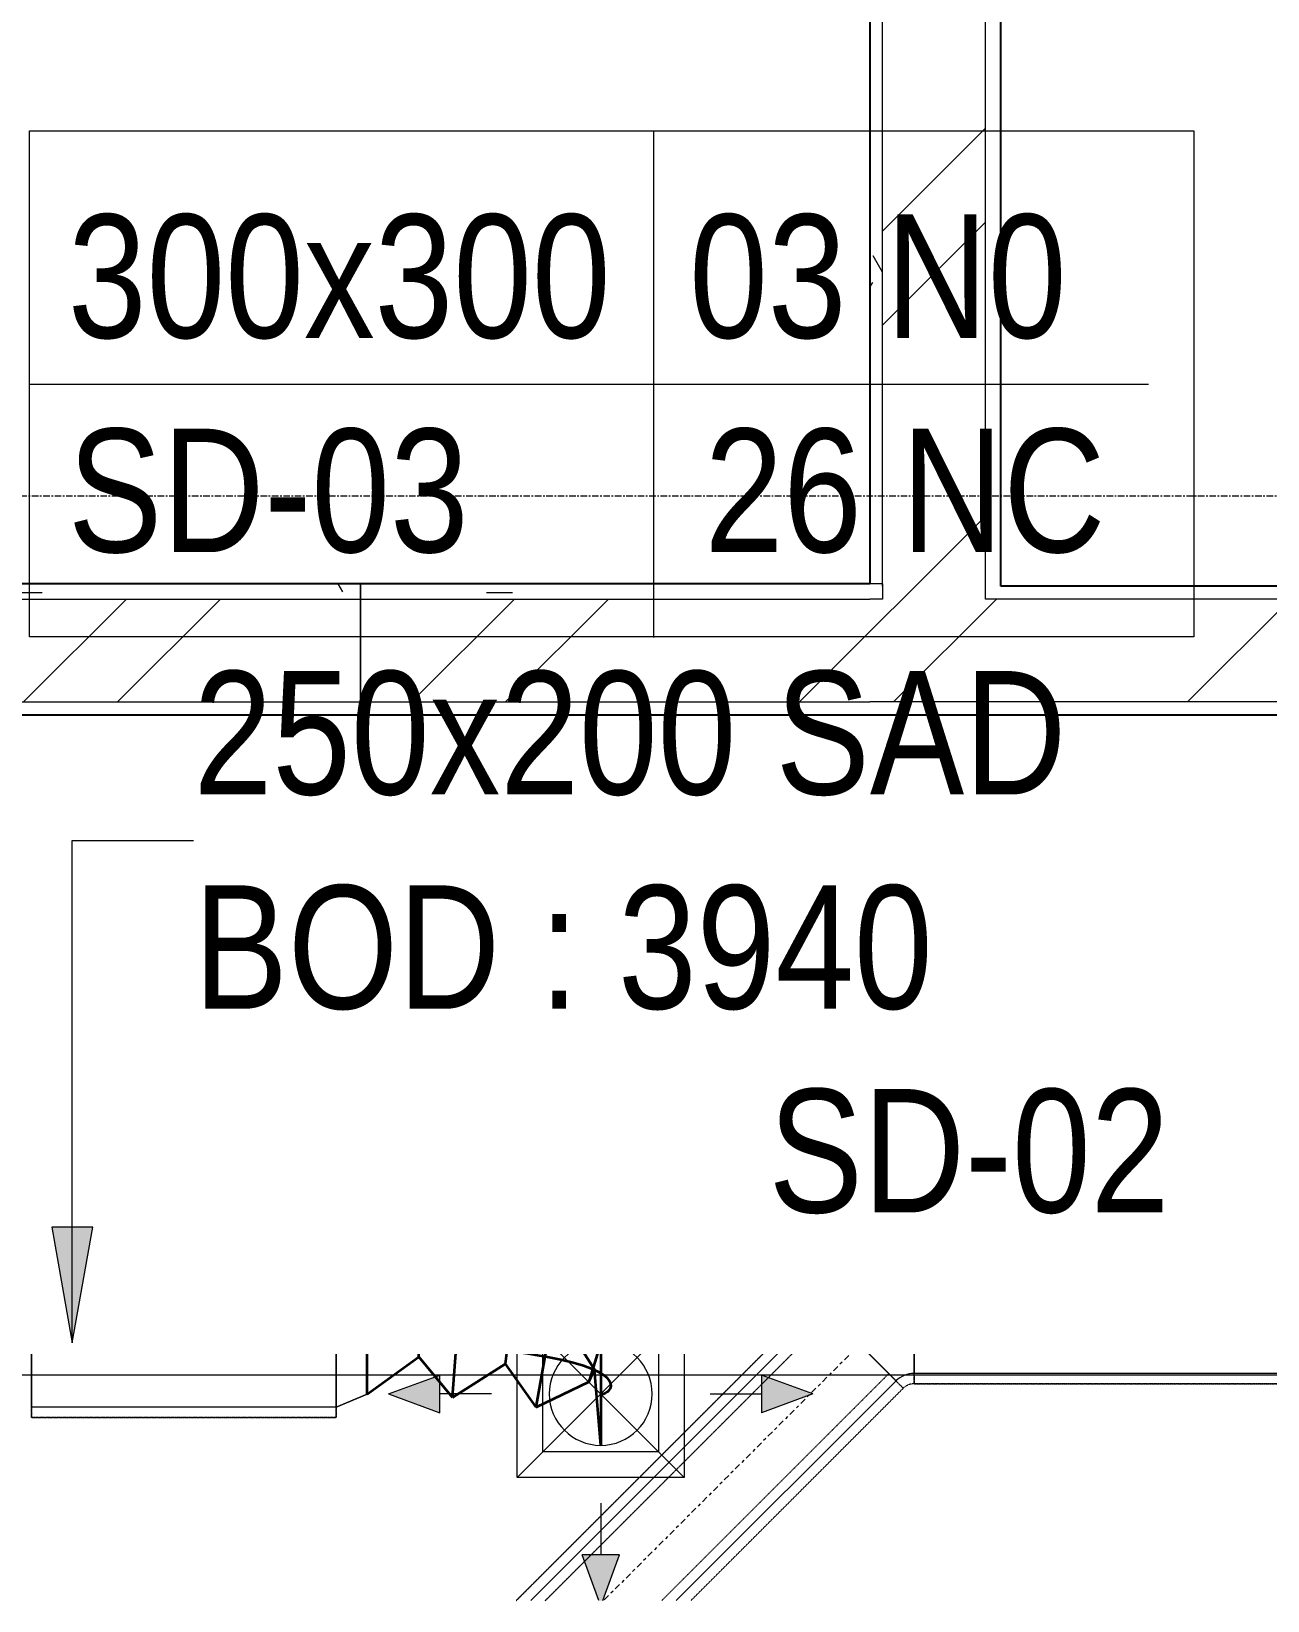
# Model space of a CAD drawing. Header units: inches. Extents: x -83664 to 20107, y -47222 to 19398.
# Drawn here: x -3932 to -1529, y -43412 to -40361 of the extents above; entities that cross this region are included whole.
import ezdxf

# ---------------------------------------------------------------- set-up
doc = ezdxf.new("R2010")
doc.units = ezdxf.units.IN
doc.header["$MEASUREMENT"] = 0
for name, pattern in [('AE7-LP-CENTER', [5.45, 3, -0.6, 1.25, -0.6]), ('Center', [29.999999, 12, -6, 6, -6]), ('Grid Line', [22.225, 12.7, -3.175, 3.175, -3.175]), ('Hidden 0_50', [1.0584, 0.5292, -0.5292]), ('Hidden 1_0', [1.7, 1, -0.7])]:
    doc.linetypes.add(name, pattern=pattern)
for name, color, linetype, lineweight, true_color in [('A-ANNO-MATC', 1, 'AE7-LP-CENTER', 9, 0xff0000), ('A-DETL', 7, 'Continuous', 18, 0x00a600), ('G-ANNO-SYMB', 7, 'Continuous', 9, 0x0091c9), ('M-HVAC-DUCT', 7, 'Continuous', 9, 0xffe97f), ('M-HVAC-DUCT-PATT', 7, 'Continuous', 35, 0x007f00)]:
    doc.layers.add(name, color=color, linetype=linetype, lineweight=lineweight, true_color=true_color)
for name, color, linetype, lineweight in [('A-DETL-GENF', 7, 'Continuous', 9), ('A-WALL', 7, 'Continuous', 9), ('A-WALL-PATT', 7, 'Continuous', 25), ('G-ANNO-TEXT', 7, 'Continuous', 9), ('M-HVAC-CDFF', 7, 'Continuous', 9), ('M-HVAC-DUCT-CNTR', 7, 'Center', 9), ('M-HVAC-DUCT-IDEN', 7, 'Continuous', 18), ('S-GRID', 7, 'Continuous', 9)]:
    doc.layers.add(name, color=color, linetype=linetype, lineweight=lineweight)
doc.styles.add('Arial Narrow_21', font='ARIALN.TTF', dxfattribs={"height": 240})
doc.styles.add('Arial_11', font='arial.ttf', dxfattribs={"height": 375})
pattern_1 = [(0, (0, 0), (1219.2, 304.8), [50.292, -864.108, 50.292, -864.108, -4876.8]), (0, (0, 0), (1219.2, 304.8), [-1828.8, 50.292, -1778.508, 50.292, -864.108, -2133.6]), (0, (0, 0), (1219.2, 304.8), [-4572, 50.292, -559.308, 50.292, -1473.708]), (120, (457.2, 152.4), (-873.56454, 903.4582), [50.292, -864.108, 50.292, -864.108, -4876.8]), (120, (457.2, 152.4), (-873.56454, 903.4582), [-1828.8, 50.292, -1778.508, 50.292, -864.108, -2133.6]), (120, (457.2, 152.4), (-873.56454, 903.4582), [-4572, 50.292, -559.308, 50.292, -1473.708]), (240, (609.6, 762), (-345.63546, -1208.2582), [50.292, -864.108, 50.292, -864.108, -4876.8]), (240, (609.6, 762), (-345.63546, -1208.2582), [-1828.8, 50.292, -1778.508, 50.292, -864.108, -2133.6]), (240, (609.6, 762), (-345.63546, -1208.2582), [-4572, 50.292, -559.308, 50.292, -1473.708])]
pattern_2 = [(45, (0, 0), (-377.1708, 377.1708), []), (45, (0, 571.5), (-377.1708, 377.1708), [])]

# ---------------------------------------------------------------- blocks, each defined once
blk = doc.blocks.new('M_Rectangular Elbow - Radius - 0_75 W-7332031-FIRST FLOOR AC CONDITIONING LAYOUT - PART A')
at = {"layer": 'M-HVAC-DUCT', "color": 6, "true_color": 0xff00ff}
for p, q in [((-62.1, 100), (-62.1, -100)), ((-62.1, -100), (-62.1, 100)), ((-26.8, 114.6), (114.6, -26.8)), ((114.6, -26.8), (-26.8, 114.6))]:
    blk.add_line(p, q, dxfattribs=at)
for radius in [50, 50, 250, 250]:
    blk.add_arc((-62.1, 150), radius, 270, 315, dxfattribs=at)
blk = doc.blocks.new('GCE-AT-Supply Air Rectangular Diffuser - 225x225-V92-FIRST FLOOR AC CONDITIONING LAYOUT - PART A')
at = {"layer": 'A-DETL-GENF', "true_color": 0xff7f00}
for points in [[(36.4, 312.5), (0, 412.5), (-36.4, 312.5)], [(-312.5, -36.4), (-312.5, 36.4), (-412.5, 0)], [(312.5, -36.4), (412.5, 0), (312.5, 36.4)], [(3.9, -401.8), (36.4, -312.5), (-36.4, -312.5), (-3.9, -401.8)]]:
    blk.add_hatch(color=30, dxfattribs=at).paths.add_polyline_path(points)
at = {"layer": 'A-DETL-GENF', "color": 30, "true_color": 0xff7f00}
for p, q in [((0, 412.5), (-36.4, 312.5)), ((0, 412.5), (36.4, 312.5)), ((-36.4, 312.5), (36.4, 312.5)), ((0, 212.5), (0, 312.5)), ((-162.5, -162.5), (162.5, 162.5)), ((-162.5, 162.5), (162.5, -162.5)), ((-162.5, -162.5), (-162.5, 162.5)), ((-162.5, 162.5), (162.5, 162.5)), ((162.5, 162.5), (162.5, -162.5)), ((-412.5, 0), (-312.5, 36.4)), ((-312.5, -36.4), (-312.5, 36.4)), ((312.5, 36.4), (312.5, -36.4)), ((412.5, 0), (312.5, 36.4)), ((212.5, 0), (312.5, 0)), ((-412.5, 0), (-312.5, -36.4)), ((-212.5, 0), (-312.5, 0)), ((412.5, 0), (312.5, -36.4)), ((162.5, -162.5), (-162.5, -162.5)), ((0, -212.5), (0, -312.5)), ((36.4, -312.5), (-36.4, -312.5)), ((-3.9, -401.8), (-36.4, -312.5)), ((3.9, -401.8), (36.4, -312.5))]:
    blk.add_line(p, q, dxfattribs=at)
blk = doc.blocks.new('M_Rectangular to Round Transition - Angle - 45 Degree-7598641-FIRST FLOOR AC CONDITIONING LAYOUT - PART A')
at = {"layer": 'M-HVAC-DUCT', "color": 30, "true_color": 0xff7f00}
for p, q in [((98623.4, 55249.6), (98623.4, 55474.6)), ((98623.4, 55474.6), (98848.4, 55474.6)), ((98848.4, 55474.6), (98848.4, 55249.6)), ((98848.4, 55249.6), (98623.4, 55249.6))]:
    blk.add_line(p, q, dxfattribs=at)
for start, end in [(90, 180), (0, 90), (180, 270), (270, 0)]:
    blk.add_arc((98735.9, 55362.1), 100, start, end, dxfattribs=at)
blk = doc.blocks.new('M_Rectangular to Round Transition - Angle - 45 Degree-V32-FIRST FLOOR AC CONDITIONING LAYOUT - PART A')
at = {"layer": 'M-HVAC-DUCT', "color": 30, "true_color": 0xff7f00}
for p, q in [((0, 125), (60.4, 100)), ((60.4, 100), (0, 125)), ((0, 125), (0, -125)), ((0, -125), (0, 125)), ((60.4, 0), (60.4, 100)), ((60.4, 0), (60.4, 100)), ((60.4, -100), (60.4, 0)), ((60.4, -100), (60.4, 0)), ((0, -125), (60.4, -100)), ((60.4, -100), (0, -125))]:
    blk.add_line(p, q, dxfattribs=at)
blk = doc.blocks.new('TEMW-SMBZ-HO-BM-HVAC-00002_rvt-1-FIRST FLOOR AC CONDITIONING LAYOUT - PART A')
at = {"layer": 'M-HVAC-DUCT', "color": 30, "linetype": 'Hidden 0_50', "true_color": 0xff7f00}
for p, q in [((147524.6, 55316.6), (147524.6, 55606.6)), ((147524.6, 55606.6), (147524.6, 55316.6)), ((148117.1, 55606.6), (147524.6, 55606.6)), ((148117.1, 55606.6), (147524.6, 55606.6)), ((147524.6, 55316.6), (147524.6, 55606.6)), ((147524.6, 55606.6), (147524.6, 55316.6)), ((148117.1, 55316.6), (148117.1, 55606.6)), ((148117.1, 55606.6), (148117.1, 55316.6)), ((147524.6, 55316.6), (148117.1, 55316.6)), ((148117.1, 55316.6), (147524.6, 55316.6))]:
    blk.add_line(p, q, dxfattribs=at)
at = {"layer": 'M-HVAC-DUCT', "color": 6, "linetype": 'Hidden 0_50', "true_color": 0xff00ff}
for p, q in [((149240.7, 55382), (149240.7, 55622)), ((149240.7, 55622), (149240.7, 55382)), ((152709.3, 55622), (149240.7, 55622)), ((152709.3, 55622), (149240.7, 55622)), ((149240.7, 55382), (149240.7, 55622)), ((149240.7, 55622), (149240.7, 55382)), ((149049.8, 55543), (148467.1, 54960.2)), ((148467.1, 54960.2), (149049.8, 55543)), ((149049.8, 55543), (149219.5, 55373.2)), ((149219.5, 55373.2), (149049.8, 55543)), ((149049.8, 55543), (149219.5, 55373.2)), ((149219.5, 55373.2), (149049.8, 55543)), ((148806.5, 54960.2), (149219.5, 55373.2)), ((148806.5, 54960.2), (149219.5, 55373.2)), ((149240.7, 55382), (152709.3, 55382)), ((152709.3, 55382), (149240.7, 55382))]:
    blk.add_line(p, q, dxfattribs=at)
at = {"layer": 'M-HVAC-DUCT', "color": 6, "true_color": 0xff00ff}
for p, q in [((149240.7, 55602), (149240.7, 55402)), ((149240.7, 55402), (149240.7, 55602)), ((149240.7, 55602), (152709.3, 55602)), ((152709.3, 55602), (149240.7, 55602)), ((148495.4, 54960.2), (149064, 55528.8)), ((148495.4, 54960.2), (149064, 55528.8)), ((149205.4, 55387.4), (149064, 55528.8)), ((149064, 55528.8), (149205.4, 55387.4)), ((149205.4, 55387.4), (148778.2, 54960.2)), ((148778.2, 54960.2), (149205.4, 55387.4)), ((152709.3, 55402), (149240.7, 55402)), ((152709.3, 55402), (149240.7, 55402))]:
    blk.add_line(p, q, dxfattribs=at)
at = {"layer": 'M-HVAC-DUCT', "color": 30, "true_color": 0xff7f00}
for p, q in [((147524.6, 55586.6), (147524.6, 55336.6)), ((147524.6, 55336.6), (147524.6, 55586.6)), ((147524.6, 55586.6), (148117.1, 55586.6)), ((148117.1, 55586.6), (147524.6, 55586.6)), ((148117.1, 55586.6), (148117.1, 55336.6)), ((148117.1, 55336.6), (148117.1, 55586.6)), ((148117.1, 55336.6), (147524.6, 55336.6)), ((148117.1, 55336.6), (147524.6, 55336.6))]:
    blk.add_line(p, q, dxfattribs=at)
at = {"layer": 'M-HVAC-DUCT', "color": 6, "linetype": 'Hidden 1_0', "true_color": 0xff00ff}
for p, q in [((149078.1, 55514.7), (148523.7, 54960.2)), ((148523.7, 54960.2), (149078.1, 55514.7)), ((149078.1, 55514.7), (149191.2, 55401.5)), ((149191.2, 55401.5), (149078.1, 55514.7)), ((148749.9, 54960.2), (149191.2, 55401.5)), ((148749.9, 54960.2), (149191.2, 55401.5))]:
    blk.add_line(p, q, dxfattribs=at)
at = {"layer": 'M-HVAC-DUCT', "color": 6, "linetype": 'Hidden 0_50', "true_color": 0xff00ff}
for radius in [270, 270, 30, 30]:
    blk.add_arc((149240.7, 55352), radius, 90, 135, dxfattribs=at)
at = {"layer": 'M-HVAC-DUCT-CNTR', "color": 6, "true_color": 0xff00ff}
for p, q in [((149240.7, 55502), (152709.3, 55502)), ((149134.7, 55458.1), (148636.8, 54960.2))]:
    blk.add_line(p, q, dxfattribs=at)
at = {"layer": 'M-HVAC-DUCT-CNTR', "color": 30, "true_color": 0xff7f00}
blk.add_line((147524.6, 55461.6), (148117.1, 55461.6), dxfattribs=at)
at = {"layer": 'M-HVAC-DUCT-CNTR', "color": 30, "linetype": 'Continuous', "lineweight": 35, "true_color": 0xff7f00}
blk.add_open_spline([(148631.4, 55362), (148654.5, 55362), (148709.2, 55426.7), (148299.4, 55461.6), (148177.5, 55461.6)], degree=3, knots=[0, 0, 0, 0, 2.319903, 3.520256, 3.520256, 3.520256, 3.520256], dxfattribs=at)
at = {"layer": 'M-HVAC-DUCT-PATT', "color": 30, "true_color": 0xff7f00}
for p, q in [((148177.5, 55361.6), (148177.5, 55561.6)), ((148177.5, 55561.6), (148278.8, 55460.4)), ((148358, 55554.5), (148278.8, 55460.4)), ((148343.4, 55355), (148358, 55554.5)), ((148343.4, 55355), (148358, 55554.5)), ((148358, 55554.5), (148449.6, 55446.5)), ((148541.2, 55533), (148449.6, 55446.5)), ((148506.2, 55336.1), (148541.2, 55533)), ((148506.2, 55336.1), (148541.2, 55533)), ((148541.2, 55533), (148619.3, 55409.8)), ((148277.6, 55434.3), (148278.8, 55460.4)), ((148446.5, 55420.5), (148449.6, 55446.5)), ((148631.4, 55462), (148608.6, 55385.9)), ((148631.4, 55462), (148631.4, 55262)), ((148631.4, 55462), (148631.4, 55262)), ((148177.5, 55361.6), (148277.6, 55434.3)), ((148343.4, 55355), (148277.6, 55434.3)), ((148343.4, 55355), (148446.5, 55420.5)), ((148506.2, 55336.1), (148446.5, 55420.5)), ((148506.2, 55336.1), (148608.6, 55385.9)), ((148608.6, 55385.9), (148619.3, 55409.8)), ((148631.4, 55262), (148619.3, 55409.8))]:
    blk.add_line(p, q, dxfattribs=at)
at = {"layer": 'M-HVAC-CDFF', "color": 6, "linetype": 'Hidden 0_50', "lineweight": 9, "true_color": 0xff00ff}
blk.add_blockref('GCE-AT-Supply Air Rectangular Diffuser - 225x225-V92-FIRST FLOOR AC CONDITIONING LAYOUT - PART A', (148631.4, 55362), dxfattribs=at)
at = {"layer": 'M-HVAC-DUCT', "color": 6, "linetype": 'Hidden 0_50', "lineweight": 9, "true_color": 0xff00ff, "rotation": 180}
for name, p in [('M_Rectangular Elbow - Radius - 0_75 W-7332031-FIRST FLOOR AC CONDITIONING LAYOUT - PART A', (149178.6, 55502)), ('M_Rectangular to Round Transition - Angle - 45 Degree-7598641-FIRST FLOOR AC CONDITIONING LAYOUT - PART A', (247367.3, 110724.2))]:
    blk.add_blockref(name, p, dxfattribs=at)
at = {"layer": 'M-HVAC-DUCT', "color": 6, "linetype": 'Hidden 0_50', "lineweight": 9, "true_color": 0xff00ff}
blk.add_blockref('M_Rectangular to Round Transition - Angle - 45 Degree-V32-FIRST FLOOR AC CONDITIONING LAYOUT - PART A', (148117.1, 55461.6), dxfattribs=at)
blk = doc.blocks.new('TEMW-SMBZ-HO-BM-HVAC-00002_rvt-2-FIRST FLOOR AC CONDITIONING LAYOUT - PART A')
at = {"layer": 'M-HVAC-DUCT', "color": 30, "linetype": 'Hidden 0_50', "true_color": 0xff7f00}
for p, q in [((147524.6, 55316.6), (147524.6, 55606.6)), ((147524.6, 55606.6), (147524.6, 55316.6)), ((148117.1, 55606.6), (147524.6, 55606.6)), ((148117.1, 55606.6), (147524.6, 55606.6)), ((147524.6, 55316.6), (147524.6, 55606.6)), ((147524.6, 55606.6), (147524.6, 55316.6)), ((148117.1, 55316.6), (148117.1, 55606.6)), ((148117.1, 55606.6), (148117.1, 55316.6)), ((147524.6, 55316.6), (148117.1, 55316.6)), ((148117.1, 55316.6), (147524.6, 55316.6))]:
    blk.add_line(p, q, dxfattribs=at)
at = {"layer": 'M-HVAC-DUCT', "color": 6, "linetype": 'Hidden 0_50', "true_color": 0xff00ff}
for p, q in [((149240.7, 55382), (149240.7, 55622)), ((149240.7, 55622), (149240.7, 55382)), ((152709.3, 55622), (149240.7, 55622)), ((152709.3, 55622), (149240.7, 55622)), ((149240.7, 55382), (149240.7, 55622)), ((149240.7, 55622), (149240.7, 55382)), ((149049.8, 55543), (148467.1, 54960.2)), ((148467.1, 54960.2), (149049.8, 55543)), ((149049.8, 55543), (149219.5, 55373.2)), ((149219.5, 55373.2), (149049.8, 55543)), ((149049.8, 55543), (149219.5, 55373.2)), ((149219.5, 55373.2), (149049.8, 55543)), ((148806.5, 54960.2), (149219.5, 55373.2)), ((148806.5, 54960.2), (149219.5, 55373.2)), ((149240.7, 55382), (152709.3, 55382)), ((152709.3, 55382), (149240.7, 55382))]:
    blk.add_line(p, q, dxfattribs=at)
at = {"layer": 'M-HVAC-DUCT', "color": 6, "true_color": 0xff00ff}
for p, q in [((149240.7, 55602), (149240.7, 55402)), ((149240.7, 55402), (149240.7, 55602)), ((149240.7, 55602), (152709.3, 55602)), ((152709.3, 55602), (149240.7, 55602)), ((148495.4, 54960.2), (149064, 55528.8)), ((148495.4, 54960.2), (149064, 55528.8)), ((149205.4, 55387.4), (149064, 55528.8)), ((149064, 55528.8), (149205.4, 55387.4)), ((149205.4, 55387.4), (148778.2, 54960.2)), ((148778.2, 54960.2), (149205.4, 55387.4)), ((152709.3, 55402), (149240.7, 55402)), ((152709.3, 55402), (149240.7, 55402))]:
    blk.add_line(p, q, dxfattribs=at)
at = {"layer": 'M-HVAC-DUCT', "color": 30, "true_color": 0xff7f00}
for p, q in [((147524.6, 55586.6), (147524.6, 55336.6)), ((147524.6, 55336.6), (147524.6, 55586.6)), ((147524.6, 55586.6), (148117.1, 55586.6)), ((148117.1, 55586.6), (147524.6, 55586.6)), ((148117.1, 55586.6), (148117.1, 55336.6)), ((148117.1, 55336.6), (148117.1, 55586.6)), ((148117.1, 55336.6), (147524.6, 55336.6)), ((148117.1, 55336.6), (147524.6, 55336.6))]:
    blk.add_line(p, q, dxfattribs=at)
at = {"layer": 'M-HVAC-DUCT', "color": 6, "linetype": 'Hidden 1_0', "true_color": 0xff00ff}
for p, q in [((149078.1, 55514.7), (148523.7, 54960.2)), ((148523.7, 54960.2), (149078.1, 55514.7)), ((149078.1, 55514.7), (149191.2, 55401.5)), ((149191.2, 55401.5), (149078.1, 55514.7)), ((148749.9, 54960.2), (149191.2, 55401.5)), ((148749.9, 54960.2), (149191.2, 55401.5))]:
    blk.add_line(p, q, dxfattribs=at)
at = {"layer": 'M-HVAC-DUCT', "color": 6, "linetype": 'Hidden 0_50', "true_color": 0xff00ff}
for radius in [270, 270, 30, 30]:
    blk.add_arc((149240.7, 55352), radius, 90, 135, dxfattribs=at)
at = {"layer": 'M-HVAC-DUCT-CNTR', "color": 6, "true_color": 0xff00ff}
for p, q in [((149240.7, 55502), (152709.3, 55502)), ((149134.7, 55458.1), (148636.8, 54960.2))]:
    blk.add_line(p, q, dxfattribs=at)
at = {"layer": 'M-HVAC-DUCT-CNTR', "color": 30, "true_color": 0xff7f00}
blk.add_line((147524.6, 55461.6), (148117.1, 55461.6), dxfattribs=at)
at = {"layer": 'M-HVAC-DUCT-CNTR', "color": 30, "linetype": 'Continuous', "lineweight": 35, "true_color": 0xff7f00}
blk.add_open_spline([(148631.4, 55362), (148654.5, 55362), (148709.2, 55426.7), (148299.4, 55461.6), (148177.5, 55461.6)], degree=3, knots=[0, 0, 0, 0, 2.319903, 3.520256, 3.520256, 3.520256, 3.520256], dxfattribs=at)
at = {"layer": 'M-HVAC-DUCT-PATT', "color": 30, "true_color": 0xff7f00}
for p, q in [((148177.5, 55361.6), (148177.5, 55561.6)), ((148177.5, 55561.6), (148278.8, 55460.4)), ((148358, 55554.5), (148278.8, 55460.4)), ((148343.4, 55355), (148358, 55554.5)), ((148343.4, 55355), (148358, 55554.5)), ((148358, 55554.5), (148449.6, 55446.5)), ((148541.2, 55533), (148449.6, 55446.5)), ((148506.2, 55336.1), (148541.2, 55533)), ((148506.2, 55336.1), (148541.2, 55533)), ((148541.2, 55533), (148619.3, 55409.8)), ((148277.6, 55434.3), (148278.8, 55460.4)), ((148446.5, 55420.5), (148449.6, 55446.5)), ((148631.4, 55462), (148608.6, 55385.9)), ((148631.4, 55462), (148631.4, 55262)), ((148631.4, 55462), (148631.4, 55262)), ((148177.5, 55361.6), (148277.6, 55434.3)), ((148343.4, 55355), (148277.6, 55434.3)), ((148343.4, 55355), (148446.5, 55420.5)), ((148506.2, 55336.1), (148446.5, 55420.5)), ((148506.2, 55336.1), (148608.6, 55385.9)), ((148608.6, 55385.9), (148619.3, 55409.8)), ((148631.4, 55262), (148619.3, 55409.8))]:
    blk.add_line(p, q, dxfattribs=at)
at = {"layer": 'M-HVAC-CDFF', "color": 6, "linetype": 'Hidden 0_50', "lineweight": 9, "true_color": 0xff00ff}
blk.add_blockref('GCE-AT-Supply Air Rectangular Diffuser - 225x225-V92-FIRST FLOOR AC CONDITIONING LAYOUT - PART A', (148631.4, 55362), dxfattribs=at)
at = {"layer": 'M-HVAC-DUCT', "color": 6, "linetype": 'Hidden 0_50', "lineweight": 9, "true_color": 0xff00ff, "rotation": 180}
for name, p in [('M_Rectangular Elbow - Radius - 0_75 W-7332031-FIRST FLOOR AC CONDITIONING LAYOUT - PART A', (149178.6, 55502)), ('M_Rectangular to Round Transition - Angle - 45 Degree-7598641-FIRST FLOOR AC CONDITIONING LAYOUT - PART A', (247367.3, 110724.2))]:
    blk.add_blockref(name, p, dxfattribs=at)
at = {"layer": 'M-HVAC-DUCT', "color": 6, "linetype": 'Hidden 0_50', "lineweight": 9, "true_color": 0xff00ff}
blk.add_blockref('M_Rectangular to Round Transition - Angle - 45 Degree-V32-FIRST FLOOR AC CONDITIONING LAYOUT - PART A', (148117.1, 55461.6), dxfattribs=at)
blk = doc.blocks.new('SMBZ_Hospital Arch Model_2026_01_29_rvt-1-FIRST FLOOR AC CONDITIONING LAYOUT - PART A')
at = {"layer": 'A-WALL-PATT', "lineweight": 9, "true_color": 0xbbbbbb}
h = blk.add_hatch(dxfattribs=at)
h.set_pattern_fill('FP_13', color=9, style=0, pattern_type=2)
h.set_pattern_definition(pattern_1)
h.paths.add_polyline_path([(149409.4, 56932.7), (149409.4, 59002.7), (149379.4, 59002.7), (149379.4, 56932.7)])
h.paths.add_polyline_path([(149379.4, 59202.7), (149409.4, 59202.7), (149409.4, 59232.7), (149379.4, 59232.7), (149379.4, 59207.7)])
h = blk.add_hatch(dxfattribs=at)
h.set_pattern_fill('FP_12', color=9, style=0, pattern_type=2)
h.set_pattern_definition(pattern_2)
h.paths.add_polyline_path([(149179.4, 56907.7), (149379.4, 56907.7), (149379.4, 59007.7), (149179.4, 59007.7), (149179.4, 56932.7)])
h = blk.add_hatch(dxfattribs=at)
h.set_pattern_fill('FP_13', color=9, style=0, pattern_type=2)
h.set_pattern_definition(pattern_1)
h.paths.add_polyline_path([(149179.4, 56937.7), (149179.4, 58977.7), (149154.4, 58977.7), (149154.4, 56937.7)])
h = blk.add_hatch(dxfattribs=at)
h.set_pattern_fill('FP_13', color=9, style=0, pattern_type=2)
h.set_pattern_definition(pattern_1)
h.paths.add_polyline_path([(149154.4, 56907.7), (149179.4, 56907.7), (149179.4, 56937.7), (146939.4, 56937.7), (146939.4, 56907.7), (148737.4, 56907.7)])
h = blk.add_hatch(dxfattribs=at)
h.set_pattern_fill('FP_12', color=9, style=0, pattern_type=2)
h.set_pattern_definition(pattern_2)
h.paths.add_polyline_path([(149179.4, 56707.7), (149179.4, 56907.7), (146939.4, 56907.7), (146939.4, 56707.7), (149154.4, 56707.7)])
h = blk.add_hatch(dxfattribs=at)
h.set_pattern_fill('FP_12', color=9, style=0, pattern_type=2)
h.set_pattern_definition(pattern_2)
h.paths.add_polyline_path([(149528.5, 56707.7), (151059.4, 56707.7), (151059.4, 56907.7), (149179.4, 56907.7), (149179.4, 56707.7)])
h = blk.add_hatch(dxfattribs=at)
h.set_pattern_fill('FP_13', color=9, style=0, pattern_type=2)
h.set_pattern_definition(pattern_1)
h.paths.add_polyline_path([(149154.4, 56682.7), (149154.4, 56707.7), (146964.4, 56707.7), (146964.4, 56682.7), (148737.4, 56682.7)])
h = blk.add_hatch(dxfattribs=at)
h.set_pattern_fill('FP_13', color=9, style=0, pattern_type=2)
h.set_pattern_definition(pattern_1)
h.paths.add_polyline_path([(151059.4, 56682.7), (151059.4, 56707.7), (149154.4, 56707.7), (149154.4, 56682.7), (150319.7, 56682.7)])
at = {"layer": 'A-WALL', "color": 9, "lineweight": 25, "true_color": 0xbbbbbb}
for p, q in [((149154.4, 58977.7), (149154.4, 56937.7)), ((149409.4, 56932.7), (149409.4, 58977.7)), ((149154.4, 56937.7), (146964.4, 56937.7)), ((151034.4, 56932.7), (149409.4, 56932.7)), ((146964.4, 56682.7), (149154.4, 56682.7)), ((149154.4, 56682.7), (151059.4, 56682.7))]:
    blk.add_line(p, q, dxfattribs=at)
at = {"layer": 'A-WALL', "color": 9, "true_color": 0xbbbbbb}
for p, q in [((149154.4, 58977.7), (149154.4, 56937.7)), ((149179.4, 56937.7), (149179.4, 58977.7)), ((149379.4, 56932.7), (149379.4, 58977.7)), ((149409.4, 56932.7), (149409.4, 58977.7)), ((148164.4, 56937.7), (147164.4, 56937.7)), ((149154.4, 56937.7), (148164.4, 56937.7)), ((148164.4, 56682.7), (148164.4, 56937.7)), ((148164.4, 56937.7), (148164.4, 56682.7)), ((149179.4, 56937.7), (149154.4, 56937.7)), ((149179.4, 56932.7), (149179.4, 56937.7)), ((149179.4, 56937.7), (149179.4, 56932.7)), ((149179.4, 56932.7), (149179.4, 56907.7)), ((149379.4, 56907.7), (149379.4, 56932.7)), ((151034.4, 56932.7), (149409.4, 56932.7)), ((146964.4, 56907.7), (149154.4, 56907.7)), ((149179.4, 56907.7), (149154.4, 56907.7)), ((151059.4, 56907.7), (149379.4, 56907.7)), ((146964.4, 56707.7), (149154.4, 56707.7)), ((149179.4, 56707.7), (149154.4, 56707.7)), ((151059.4, 56707.7), (149179.4, 56707.7)), ((147164.4, 56682.7), (148164.4, 56682.7)), ((148164.4, 56682.7), (149154.4, 56682.7)), ((149154.4, 56682.7), (151059.4, 56682.7))]:
    blk.add_line(p, q, dxfattribs=at)

msp = doc.modelspace()

# ---------------------------------------------------------------- linework, layer by layer
at = {"layer": 'A-ANNO-MATC'}
msp.add_line((-79564.5, -42973.2), (20076.9, -42973.2), dxfattribs=at)
at = {"layer": 'A-DETL', "color": 7, "lineweight": 9}
for p, q in [((-2722.5, -40554.4), (-2722.5, -41539.4)), ((-3935.4, -41046.4), (-1760.4, -41046.4))]:
    msp.add_line(p, q, dxfattribs=at)
at = {"layer": 'G-ANNO-TEXT', "flags": 128}
msp.add_lwpolyline([(-3936, -40554), (-1672.5, -40554), (-1672.5, -41538), (-3936, -41538)], close=True, dxfattribs=at)
at = {"layer": 'M-HVAC-DUCT-IDEN', "lineweight": 9}
msp.add_line((-3852.5, -41934), (-3616.6, -41934), dxfattribs=at)
at = {"layer": 'S-GRID', "color": 254, "linetype": 'Grid Line', "true_color": 0xdcdcdc}
msp.add_line((20106.7, -41264.5), (-81517, -41264.5), dxfattribs=at)

# ---------------------------------------------------------------- block references
at = {"lineweight": 5}
for name in ['SMBZ_Hospital Arch Model_2026_01_29_rvt-1-FIRST FLOOR AC CONDITIONING LAYOUT - PART A', 'TEMW-SMBZ-HO-BM-HVAC-00002_rvt-1-FIRST FLOOR AC CONDITIONING LAYOUT - PART A', 'TEMW-SMBZ-HO-BM-HVAC-00002_rvt-2-FIRST FLOOR AC CONDITIONING LAYOUT - PART A']:
    msp.add_blockref(name, (-151456.7, -98372.2), dxfattribs=at)

# ---------------------------------------------------------------- texts
at = {"layer": 'G-ANNO-TEXT', "char_height": 240, "attachment_point": 1, "style": 'Arial Narrow_21'}
for s, insert, width in [('300x300  03 N0', (-3861, -40716.5), 2441.138), ('SD-03      26 NC', (-3861, -41133.2), 2549.366)]:
    msp.add_mtext(s, dxfattribs=dict(at, insert=insert, width=width))
at = {"layer": 'M-HVAC-DUCT-IDEN', "lineweight": 9, "char_height": 240, "attachment_point": 1, "style": 'Arial Narrow_21'}
for s, insert, width in [('250x200 SAD', (-3616.6, -41604.4), 2128.48), ('BOD : 3940', (-3616.6, -42021.1), 1803.797)]:
    msp.add_mtext(s, dxfattribs=dict(at, insert=insert, width=width))

# ---------------------------------------------------------------- next in the draw order: texts
at = {"layer": 'G-ANNO-SYMB', "color": 7, "insert": (-22021.9, -42463.5), "char_height": 375, "width": 20815.816, "attachment_point": 1, "style": 'Arial_11', "bg_fill": 3, "box_fill_scale": 1.25, "bg_fill_color": 256, "bg_fill_true_color": 13158600, "bg_fill_transparency": 0}
msp.add_mtext('FOR CONTINUATION REFER :TEMW-SMBZH-HO-SD-ME-AC-FF-100 C', dxfattribs=at)

# ---------------------------------------------------------------- next in the draw order: hatches: boundary and pattern name
at = {"layer": 'M-HVAC-DUCT-IDEN', "lineweight": 9}
msp.add_hatch(color=256, dxfattribs=at).paths.add_polyline_path([(-3852.5, -42910.6), (-3812.8, -42685.6), (-3892.1, -42685.6)])

# ---------------------------------------------------------------- next in the draw order: linework, layer by layer
for p, q in [((-3852.5, -42910.6), (-3852.5, -41934)), ((-3812.8, -42685.6), (-3892.1, -42685.6)), ((-3892.1, -42685.6), (-3852.5, -42910.6)), ((-3852.5, -42910.6), (-3812.8, -42685.6))]:
    msp.add_line(p, q, dxfattribs=at)

# ---------------------------------------------------------------- next in the draw order: texts
at = {"layer": 'G-ANNO-TEXT', "insert": (-2498.9, -42417.2), "char_height": 240, "width": 986.076, "attachment_point": 1, "style": 'Arial Narrow_21'}
msp.add_mtext('SD-02', dxfattribs=at)

doc.saveas('drawing.dxf')
